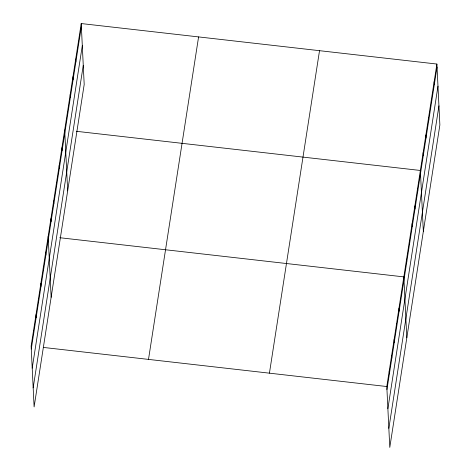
<?xml version="1.0" encoding="UTF-8"?>
<svg xmlns="http://www.w3.org/2000/svg" width="471" height="471" viewBox="0 0 471 471"><rect width="100%" height="100%" fill="white"/><g stroke="black" fill="none" stroke-linecap="round" stroke-linejoin="round"><path stroke-width="0.71" d="M81.218 23.55L31.127 346.038L34.106 406.956L84.197 84.468L81.218 23.55L436.894 64.044L439.873 124.962L389.782 447.45L386.803 386.532L436.894 64.044M31.274 349.058L81.365 26.57M32.211 368.163L82.301 45.675M33.17 387.851L83.261 65.363M148.5 359.402L198.591 36.915M269.43 373.167L319.521 50.68M386.95 389.552L437.041 67.065M387.886 408.657L437.977 86.175M388.846 428.345L438.937 105.857M76.278 131.291L420.362 170.467L423.341 231.385M59.752 237.714L403.835 276.889L406.814 337.807M43.444 347.439L386.803 386.532M434.138 81.783L434.286 84.804M431.383 99.516L431.53 102.543M428.628 117.255L428.775 120.276M425.872 134.994L426.019 138.015M423.117 152.728L423.264 155.748M417.606 188.206L417.753 191.226M414.851 205.939L415.004 208.959M412.096 223.678L412.249 226.698M409.346 241.411L409.493 244.431M406.591 259.15L406.738 262.17M401.398 292.55L401.545 295.57M398.966 308.217L399.114 311.237M396.535 323.877L396.682 326.898M394.103 339.544L394.251 342.564M391.666 355.205L391.813 358.225M389.234 370.871L389.382 373.892M78.463 41.289L78.61 44.309M75.707 59.022L75.855 62.042M72.952 76.761L73.099 79.782M70.197 94.494L70.344 97.521M67.441 112.233L67.588 115.254M64.686 129.972L67.665 190.89M61.931 147.706L62.084 150.726M59.181 165.445L59.328 168.465M56.426 183.184L56.573 186.204M53.67 200.917L53.818 203.937M50.915 218.656L51.062 221.676M48.16 236.389L51.139 297.307M45.722 252.056L45.875 255.076M43.291 267.716L43.438 270.737M40.859 283.383L41.006 286.403M38.428 299.044L38.575 302.064M35.99 314.71L36.143 317.731M33.559 330.371L33.706 333.391"/></g></svg>
